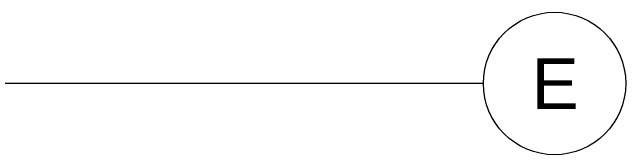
# Model space of a CAD drawing. Header units: inches. Extents: x 389 to 3083, y 11893 to 13691.
# Drawn here: x 2965.4 to 3068.8, y 12360.2 to 12384.2 of the extents above; entities that cross this region are included whole.
import ezdxf

# ---------------------------------------------------------------- set-up
doc = ezdxf.new("R2010")
doc.units = ezdxf.units.IN
doc.header["$MEASUREMENT"] = 0
doc.layers.add('X2$0$S-GRID', color=1, linetype='Continuous', lineweight=9)
doc.layers.add('X2$0$S-GRID-IDEN', color=1, linetype='Continuous', lineweight=9)
doc.styles.add('X2$0$Swis721 Lt BT', font='swissl.ttf', dxfattribs={"height": 8.514638})

# ---------------------------------------------------------------- blocks, each defined once
blk = doc.blocks.new('X2$0$Grid - Grid Head - Circle-50561-FIRST FLOOR')
at = {"layer": 'X2$0$S-GRID-IDEN'}
blk.add_circle((0, 0), 0.125, dxfattribs=at)

msp = doc.modelspace()

# ---------------------------------------------------------------- linework, layer by layer
at = {"layer": 'X2$0$S-GRID'}
msp.add_line((3044.8, 12372.17), (2948.8, 12372.17), dxfattribs=at)

# ---------------------------------------------------------------- block references
at = {"layer": 'X2$0$S-GRID-IDEN', "xscale": 95.99999999999994, "yscale": 95.99999999999994, "zscale": 95.99999999999994, "rotation": 90}
msp.add_blockref('X2$0$Grid - Grid Head - Circle-50561-FIRST FLOOR', (3056.8, 12372.17), dxfattribs=at)

# ---------------------------------------------------------------- next in the draw order: texts
at = {"layer": 'X2$0$S-GRID-IDEN', "insert": (3056.89, 12376.39), "char_height": 8.51, "width": 8.64, "attachment_point": 2, "line_spacing_factor": 1.00667, "style": 'X2$0$Swis721 Lt BT', "bg_fill": 3, "box_fill_scale": 1.25, "bg_fill_color": 0, "bg_fill_transparency": 0}
msp.add_mtext('E', dxfattribs=at)

doc.saveas('drawing.dxf')
